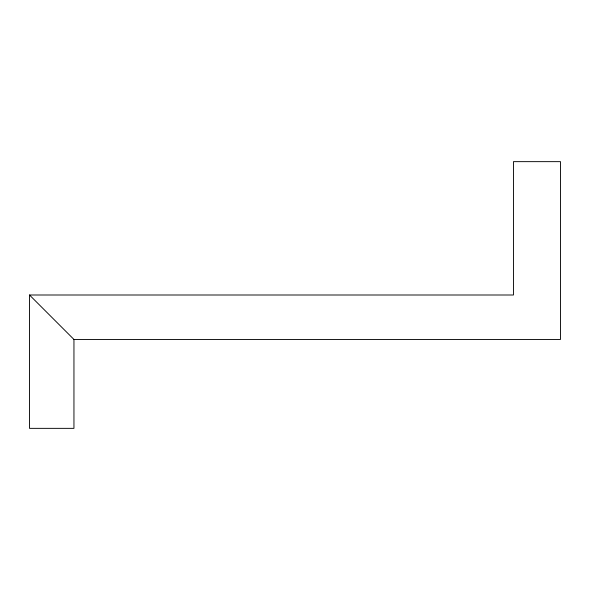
<?xml version="1.0" encoding="UTF-8"?>
<svg xmlns="http://www.w3.org/2000/svg" width="590" height="590" viewBox="0 0 590 590"><rect width="100%" height="100%" fill="white"/><g stroke="black" fill="none" stroke-linecap="round" stroke-linejoin="round"><path stroke-width="0.89" d="M29.5 295L513.455 295L513.455 161.645L560.5 161.645L560.5 339.449L73.949 339.449L29.5 295L29.5 428.355L73.949 428.355L73.949 339.449"/></g></svg>
